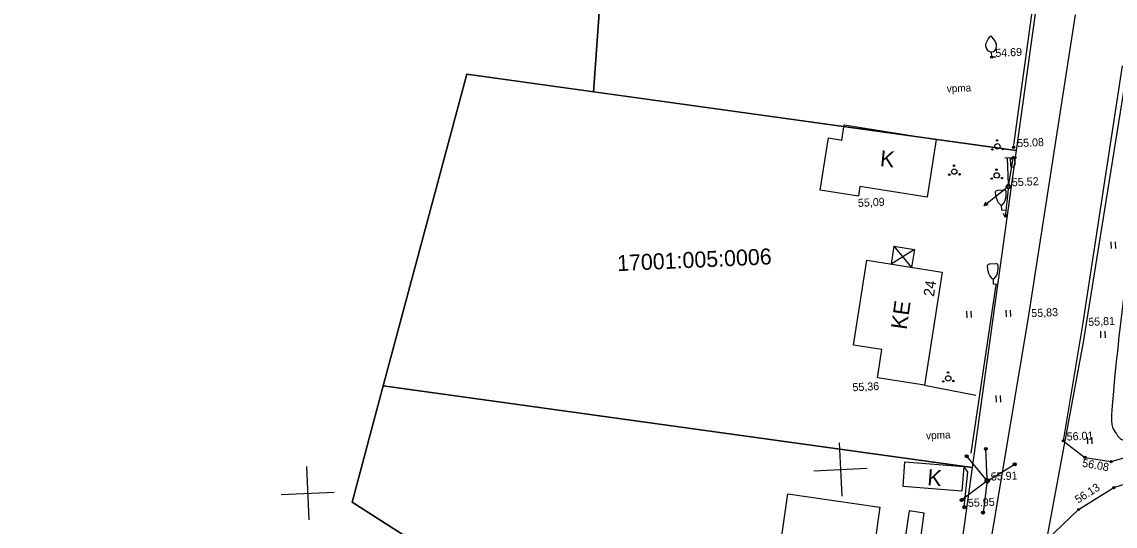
# Model space of a CAD drawing. Extents: x 639882 to 641635, y 6455747 to 6456742.
# Drawn here: x 640393.2 to 640495.7, y 6456415.8 to 6456463 of the extents above; entities that cross this region are included whole.
import ezdxf

# ---------------------------------------------------------------- set-up
doc = ezdxf.new("R2010")
doc.units = 0
for name, color, linetype in [('KIHT_1', 7, 'Continuous'), ('KIHT_10', 7, 'Continuous'), ('KIHT_12', 7, 'Continuous'), ('KIHT_13', 7, 'Continuous'), ('KIHT_2', 7, 'Continuous'), ('KIHT_22', 7, 'Continuous'), ('KIHT_28', 7, 'Continuous'), ('KIHT_3', 7, 'Continuous'), ('KIHT_30', 7, 'Continuous'), ('KIHT_33', 7, 'Continuous'), ('KIHT_40', 7, 'Continuous'), ('KIHT_41', 7, 'Continuous'), ('KIHT_54', 7, 'Continuous'), ('KIHT_57', 7, 'Continuous'), ('KIHT_59', 7, 'Continuous'), ('KIHT_61', 7, 'Continuous')]:
    doc.layers.add(name, color=color, linetype=linetype)

# ---------------------------------------------------------------- blocks, each defined once
blk = doc.blocks.new('PUNKT')
at = {"layer": 'KIHT_54'}
blk.add_circle((0, 0), 0.1, dxfattribs=at)
blk = doc.blocks.new('VSITUG')
at = {"layer": 'KIHT_13'}
blk.add_circle((0, 0), 0.199, dxfattribs=at)
blk = doc.blocks.new('VAPOST')
at = {"layer": 'KIHT_12'}
for p, q in [((-0.2, 2.7), (0.9, 2.7)), ((0, 2.7), (0, 0.2)), ((0.3, 2.7), (0.3, 2)), ((0.7, 2.7), (0.7, 2))]:
    blk.add_line(p, q, dxfattribs=at)
blk.add_circle((0, 0), 0.2, dxfattribs=at)
blk.add_arc((0.5, 2), 0.2, 179.9393, 0.0607, dxfattribs=at)
blk = doc.blocks.new('VVILPU')
at = {"layer": 'KIHT_10'}
for p, q in [((0, 0), (0, 0.5)), ((0.4, 0), (0, 0))]:
    blk.add_line(p, q, dxfattribs=at)
for points in [[(-0.5, 1), (-0.5, 1.15), (-0.49, 1.22), (-0.45, 1.34), (-0.4, 1.47), (-0.25, 1.7), (-0.09, 1.9), (0, 2)], [(0.5, 1), (0.5, 1.15), (0.49, 1.22), (0.45, 1.34), (0.4, 1.47), (0.25, 1.7), (0.09, 1.9), (0, 2)]]:
    blk.add_lwpolyline(points, dxfattribs=at)
blk.add_arc((0, 1), 0.5, 180, 0, dxfattribs=at)
blk = doc.blocks.new('V_AIPN')
at = {"layer": 'KIHT_28'}
blk.add_circle((0, 0), 0.148, dxfattribs=at)
blk = doc.blocks.new('VPQQSA')
at = {"layer": 'KIHT_10'}
for centre, radius in [((0, 0), 0.25), ((0, 0.55), 0.0707), ((-0.48, -0.27), 0.0707), ((0.48, -0.27), 0.0707)]:
    blk.add_circle(centre, radius, dxfattribs=at)
blk = doc.blocks.new('WSNOOL')
at = {"layer": 'KIHT_13'}
blk.add_line((0.2, 0), (3, 0), dxfattribs=at)
for radius in [0.136, 0.121, 0.104, 0.0901, 0.0749, 0.0613, 0.0497, 0.0348, 0.0235, 0.0132, 0.00782]:
    blk.add_circle((3, 0), radius, dxfattribs=at)
blk = doc.blocks.new('KMNOLO')
at = {"layer": 'KIHT_12'}
for p, q in [((0.2, 0), (2.9, 0)), ((2.55, 0.18), (2.9, 0)), ((2.9, 0), (2.55, -0.19))]:
    blk.add_line(p, q, dxfattribs=at)
blk.add_circle((0, 0), 0.2, dxfattribs=at)
blk = doc.blocks.new('KHEIN_')
at = {"layer": 'KIHT_41'}
for p, q in [((0, 0.62), (0, 0)), ((0.41, 0.61), (0.41, 0))]:
    blk.add_line(p, q, dxfattribs=at)
blk = doc.blocks.new('KKITPU')
at = {"layer": 'KIHT_10'}
for p, q in [((-0.3, 1.9), (0.3, 1.9)), ((-0.1, 0.5), (0.1, 0.5)), ((0, 0), (0, 0.5)), ((0, 0), (0.4, 0))]:
    blk.add_line(p, q, dxfattribs=at)
for points in [[(-0.1, 0.5), (-0.26, 0.71), (-0.32, 0.82), (-0.4, 1), (-0.46, 1.23), (-0.48, 1.38), (-0.5, 1.7), (-0.5, 1.74), (-0.47, 1.81), (-0.43, 1.85), (-0.3, 1.9)], [(0.1, 0.5), (0.26, 0.71), (0.32, 0.82), (0.4, 1), (0.46, 1.23), (0.48, 1.38), (0.5, 1.7), (0.5, 1.74), (0.47, 1.81), (0.43, 1.85), (0.3, 1.9)]]:
    blk.add_lwpolyline(points, dxfattribs=at)
blk = doc.blocks.new('KPQQSA')
at = {"layer": 'KIHT_10'}
for centre, radius in [((0, 0), 0.25), ((0, 0.55), 0.0707), ((-0.48, -0.27), 0.0707), ((0.48, -0.27), 0.0707)]:
    blk.add_circle(centre, radius, dxfattribs=at)
blk = doc.blocks.new('VKORIS')
at = {"layer": 'KIHT_61'}
for p, q in [((0, 2.5), (0, -2.5)), ((-2.5, 0), (2.5, 0))]:
    blk.add_line(p, q, dxfattribs=at)

msp = doc.modelspace()

# ---------------------------------------------------------------- linework, layer by layer
at = {"layer": 'KIHT_1'}
for points in [[(640479.517, 6456439.559), (640477.847, 6456428.963), (640473.449, 6456429.656), (640473.867, 6456432.309), (640471.197, 6456432.73), (640472.449, 6456440.673)], [(640465.034, 6456418.784), (640473.666, 6456417.543), (640473.223, 6456414.464), (640475.376, 6456414.155), (640474.919, 6456410.977), (640475.474, 6456410.898), (640474.838, 6456406.476), (640474.526, 6456406.521), (640474.049, 6456403.204), (640467.736, 6456404.112), (640468.175, 6456407.166), (640467.036, 6456407.33), (640467.95, 6456413.69), (640464.375, 6456414.204)]]:
    msp.add_lwpolyline(points, close=True, dxfattribs=at)
at = {"layer": 'KIHT_10'}
for p, q in [((640484.156, 6456459.7), (640484.156, 6456459.7)), ((640482.226, 6456422.591), (640484.572, 6456438.385))]:
    msp.add_line(p, q, dxfattribs=at)
at = {"layer": 'KIHT_12'}
msp.add_line((640485.716, 6456447.58), (640485.716, 6456447.58), dxfattribs=at)
at = {"layer": 'KIHT_13'}
msp.add_line((640483.745, 6456420.011), (640483.745, 6456420.011), dxfattribs=at)
at = {"layer": 'KIHT_2'}
for p, q in [((640474.991, 6456441.993), (640474.726, 6456440.314)), ((640474.991, 6456441.993), (640476.917, 6456441.69)), ((640474.991, 6456441.993), (640476.652, 6456440.011)), ((640476.917, 6456441.69), (640474.726, 6456440.314)), ((640476.917, 6456441.69), (640476.652, 6456440.011))]:
    msp.add_line(p, q, dxfattribs=at)
at = {"layer": 'KIHT_22'}
msp.add_lwpolyline([(640522.659, 6456622.769), (640515.554, 6456608.694), (640512.02, 6456598.669), (640509.96, 6456585.529), (640507.396, 6456559.296), (640504.834, 6456522.248), (640504.266, 6456513.406), (640501.347, 6456492.493), (640498.204, 6456467.019), (640492.733, 6456432.986), (640485.987, 6456396.671), (640479.827, 6456372.571), (640479.758, 6456370.514)], dxfattribs=at)
at = {"layer": 'KIHT_28'}
for p, q in [((640486.214, 6456451.252), (640489.47, 6456474.964)), ((640486.214, 6456451.252), (640486.214, 6456451.252)), ((640481.591, 6456417.544), (640481.591, 6456417.544))]:
    msp.add_line(p, q, dxfattribs=at)
msp.add_lwpolyline([(640481.591, 6456417.544), (640481.93, 6456420.858), (640481.545, 6456421.341)], dxfattribs=at)
at = {"layer": 'KIHT_3'}
msp.add_lwpolyline([(640480.389, 6456411.416), (640477.111, 6456411.711), (640477.828, 6456416.985), (640476.407, 6456417.19), (640475.469, 6456410.872)], dxfattribs=at)
at = {"layer": 'KIHT_30'}
for p, q in [((640490.855, 6456423.763), (640490.855, 6456423.763)), ((640492.896, 6456422.206), (640492.896, 6456422.206)), ((640495.362, 6456421.809), (640495.362, 6456421.809)), ((640495.61, 6456419.372), (640495.61, 6456419.372)), ((640492.302, 6456417.316), (640492.302, 6456417.316))]:
    msp.add_line(p, q, dxfattribs=at)
for points in [[(640449.23, 6456351.096), (640468.988, 6456372.202), (640478.428, 6456384.466), (640482.79, 6456406.657), (640487.592, 6456435.315), (640492.009, 6456463.674)], [(640496.402, 6456458.899), (640492.681, 6456434.619), (640490.855, 6456423.763)], [(640490.855, 6456423.763), (640492.896, 6456422.206), (640495.362, 6456421.809), (640499.879, 6456423.137), (640511.999, 6456425.838), (640518.759, 6456426.253), (640523.127, 6456425.736), (640527.03, 6456424.146)], [(640489.263, 6456414.411), (640492.302, 6456417.316), (640495.61, 6456419.372), (640500.367, 6456420.873), (640512.397, 6456423.749), (640519.435, 6456424.237), (640524.745, 6456422.89)]]:
    msp.add_lwpolyline(points, dxfattribs=at)
at = {"layer": 'KIHT_33'}
for points in [[(640478.961, 6456451.974), (640478.101, 6456446.588), (640471.799, 6456447.594), (640471.654, 6456446.686), (640468.084, 6456447.256), (640468.862, 6456452.129), (640470.109, 6456451.93), (640470.336, 6456453.351)], [(640481.364, 6456419.05), (640475.846, 6456419.486), (640476.026, 6456421.776), (640481.545, 6456421.341)]]:
    msp.add_lwpolyline(points, close=True, dxfattribs=at)
at = {"layer": 'KIHT_40'}
for points in [[(640455.217, 6456616.817), (640453.316, 6456592.891), (640451.339, 6456567.97), (640433.165, 6456569.688), (640431.093, 6456544.443), (640449.362, 6456543.049), (640447.385, 6456518.128), (640445.569, 6456495.206), (640448.95, 6456486.079), (640446.824, 6456456.457), (640434.939, 6456458.107), (640427.118, 6456428.911), (640424.203, 6456418.021), (640438.516, 6456408.853), (640425.298, 6456390.875), (640413.22, 6456401.765), (640394.555, 6456381.161), (640370.423, 6456364.857), (640351.249, 6456345.792)], [(640490.56, 6456480.666), (640486.436, 6456450.955), (640446.824, 6456456.457), (640448.95, 6456486.079), (640490.56, 6456480.666)]]:
    msp.add_lwpolyline(points, dxfattribs=at)
for points in [[(640486.436, 6456450.955), (640482.311, 6456421.243), (640427.118, 6456428.911), (640434.939, 6456458.107)], [(640482.311, 6456421.243), (640477.158, 6456384.099), (640438.516, 6456408.853), (640424.203, 6456418.021), (640427.118, 6456428.911)]]:
    msp.add_lwpolyline(points, close=True, dxfattribs=at)
at = {"layer": 'KIHT_41'}
msp.add_line((640477.847, 6456428.963), (640482.669, 6456428.044), dxfattribs=at)
msp.add_open_spline([(640499.504, 6456455.444), (640498.497, 6456453.577), (640495.254, 6456426.653), (640495.52, 6456424.752), (640496.385, 6456423.698), (640497.094, 6456424.094), (640498.285, 6456425.878), (640507.409, 6456433.027), (640509.345, 6456440.491), (640512.614, 6456446.558), (640515.956, 6456448.985), (640515.677, 6456451.159), (640514.061, 6456454.821), (640512.483, 6456455.57), (640505.988, 6456456.645), (640501.386, 6456455.984)], degree=2, dxfattribs=at)

# ---------------------------------------------------------------- block references
at = {"layer": 'KIHT_10', "rotation": 2.56399}
for name, p in [('VVILPU', (640484.16, 6456459.7)), ('VPQQSA', (640484.69, 6456451.35)), ('VPQQSA', (640480.65, 6456448.98)), ('VPQQSA', (640484.63, 6456448.62)), ('KKITPU', (640485.1, 6456445.37)), ('KKITPU', (640484.34, 6456438.45)), ('KPQQSA', (640480.08, 6456429.61))]:
    msp.add_blockref(name, p, dxfattribs=at)
at = {"layer": 'KIHT_12', "rotation": 2.56399}
msp.add_blockref('VAPOST', (640485.72, 6456447.58), dxfattribs=at)
at = {"layer": 'KIHT_12'}
for xscale, yscale, rotation in [(1.000000567516552, 1.000000567516552, 80.59307750243298), (0.9999996614349798, 0.99999966143498, -141.77157204655208), (0.9999985791255318, 0.9999985791255321, -96.22862449601044)]:
    msp.add_blockref('KMNOLO', (640485.72, 6456447.58), dxfattribs=dict(at, xscale=xscale, yscale=yscale, rotation=rotation))
at = {"layer": 'KIHT_13'}
for xscale, yscale, rotation in [(1.0000005296669465, 1.0000005296669465, 129.9257746050699), (1.0000019464728787, 1.0000019464728787, 30.996586502674713), (0.9999998820383956, 0.9999998820383957, -143.1024395255371), (0.9999996001556423, 0.9999996001556423, -97.61633532866823)]:
    msp.add_blockref('WSNOOL', (640483.74, 6456420.01), dxfattribs=dict(at, xscale=xscale, yscale=yscale, rotation=rotation))
for name, rotation in [('WSNOOL', 92.56399), ('VSITUG', 2.56399)]:
    msp.add_blockref(name, (640483.74, 6456420.01), dxfattribs=dict(at, rotation=rotation))
at = {"layer": 'KIHT_28', "rotation": 2.56399}
msp.add_blockref('V_AIPN', (640481.59, 6456417.54), dxfattribs=at)
at = {"layer": 'KIHT_41', "rotation": 2.56399}
for p in [(640495.36, 6456441.77), (640481.81, 6456435.28), (640485.5, 6456435.38), (640494.37, 6456433.4), (640484.56, 6456427.37), (640493.13, 6456423.47)]:
    msp.add_blockref('KHEIN_', p, dxfattribs=at)
at = {"layer": 'KIHT_54', "rotation": 2.56399}
for p in [(640484.16, 6456459.7), (640486.21, 6456451.25), (640485.72, 6456447.58), (640490.86, 6456423.76), (640492.9, 6456422.21), (640495.36, 6456421.81), (640483.74, 6456420.01), (640495.61, 6456419.37), (640481.59, 6456417.54), (640492.3, 6456417.32)]:
    msp.add_blockref('PUNKT', p, dxfattribs=at)
at = {"layer": 'KIHT_61', "rotation": 2.56399}
for p in [(640469.98, 6456421.07), (640420.03, 6456418.84)]:
    msp.add_blockref('VKORIS', p, dxfattribs=at)

# ---------------------------------------------------------------- texts
for s, p in [('54.69', (640484.51, 6456459.72)), ('55.52', (640486.06, 6456447.6)), ('56.01', (640491.2, 6456423.78)), ('55.91', (640484.09, 6456420.03)), ('55.95', (640481.94, 6456417.56))]:
    msp.add_text(s, height=0.75, rotation=2.56399).set_placement(p)
at = {"layer": 'KIHT_1'}
for s, height, rotation, p in [('24', 1, 81.81867, (640478.74, 6456437.23)), ('KE', 1.5, 81.81842, (640476.18, 6456434.12))]:
    msp.add_text(s, height=height, rotation=rotation, dxfattribs=at).set_placement(p)
at = {"layer": 'KIHT_33'}
for rotation, p in [(354.47834, (640473.64, 6456449.49)), (355.49021, (640478.08, 6456419.61))]:
    msp.add_text('K', height=1.5, rotation=rotation, dxfattribs=at).set_placement(p)
at = {"layer": 'KIHT_40'}
msp.add_text('17001:005:0006', height=1.5, rotation=2.56399, dxfattribs=at).set_placement((640449.07, 6456439.65))
at = {"layer": 'KIHT_57'}
for p in [(640479.96, 6456456.4), (640478.02, 6456423.89)]:
    msp.add_text('vpma', height=0.7, rotation=2.56399, dxfattribs=at).set_placement(p)
at = {"layer": 'KIHT_59'}
for s, rotation, p in [('55.08', 2.56399, (640486.56, 6456451.27)), ('55,09', 2.56399, (640471.63, 6456445.67)), ('55,83', 2.56399, (640487.88, 6456435.34)), ('55,81', 2.56399, (640493.22, 6456434.52)), ('55,36', 2.56399, (640471.12, 6456428.4)), ('56.08', 349.99691, (640492.6, 6456421.34)), ('56.13', 32.28003, (640492.25, 6456417.86))]:
    msp.add_text(s, height=0.75, rotation=rotation, dxfattribs=at).set_placement(p)

doc.saveas('drawing.dxf')
